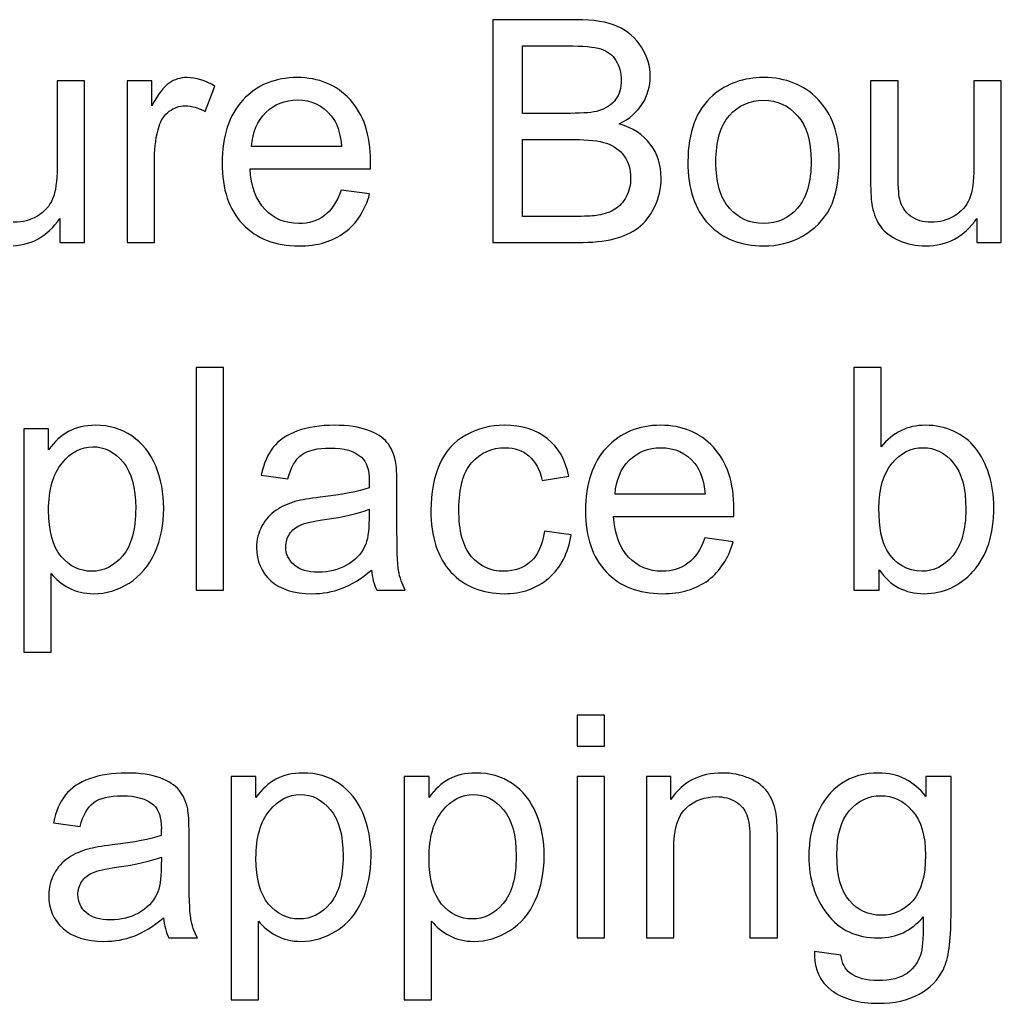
# Model space of a CAD drawing. Header units: centimetres. Extents: x 16 to 194, y -201 to 17.
# Drawn here: x 68.58 to 76.59, y -116.58 to -108.55 of the extents above; entities that cross this region are included whole.
import ezdxf

# ---------------------------------------------------------------- set-up
doc = ezdxf.new("R2010")
doc.units = ezdxf.units.CM
doc.header["$MEASUREMENT"] = 0
doc.layers.add('Layer 1', color=7, linetype='Continuous')

msp = doc.modelspace()

# ---------------------------------------------------------------- linework, layer by layer
at = {"layer": 'Layer 1', "color": 250}
for points, knots in [([(72.43898, -110.37327), (72.43898, -110.37327), (72.43898, -108.55463), (72.43898, -108.55463), (72.43898, -108.55463), (73.12139, -108.55463), (73.12139, -108.55463), (73.26025, -108.55463), (73.37158, -108.57283), (73.45583, -108.60966), (73.53965, -108.64649), (73.60526, -108.70322), (73.65268, -108.77984), (73.70051, -108.85604), (73.72422, -108.93605), (73.72422, -109.01987), (73.72422, -109.09734), (73.70305, -109.17058), (73.66114, -109.23916), (73.61923, -109.30774), (73.55573, -109.3632), (73.47064, -109.40553), (73.58071, -109.4377), (73.66538, -109.49274), (73.72422, -109.57063), (73.78349, -109.6481), (73.81312, -109.73996), (73.81312, -109.8458), (73.81312, -109.93131), (73.79492, -110.01047), (73.75893, -110.08371), (73.72295, -110.15695), (73.6785, -110.21325), (73.62558, -110.25304), (73.57267, -110.29241), (73.5062, -110.32247), (73.42662, -110.34279), (73.34661, -110.36311), (73.24882, -110.37327), (73.13282, -110.37327), (73.13282, -110.37327), (72.43898, -110.37327), (72.43898, -110.37327)], [0, 0, 0, 0, 0.0714286, 0.0714286, 0.0714286, 0.1428571, 0.1428571, 0.1428571, 0.2142857, 0.2142857, 0.2142857, 0.2857143, 0.2857143, 0.2857143, 0.3571429, 0.3571429, 0.3571429, 0.4285714, 0.4285714, 0.4285714, 0.5, 0.5, 0.5, 0.5714286, 0.5714286, 0.5714286, 0.6428571, 0.6428571, 0.6428571, 0.7142857, 0.7142857, 0.7142857, 0.7857143, 0.7857143, 0.7857143, 0.8571429, 0.8571429, 0.8571429, 0.9285714, 0.9285714, 0.9285714, 1, 1, 1, 1]), ([(72.68028, -109.31917), (72.68028, -109.31917), (73.07356, -109.31917), (73.07356, -109.31917), (73.18024, -109.31917), (73.25686, -109.31197), (73.303, -109.298), (73.36439, -109.2798), (73.41053, -109.24932), (73.44143, -109.20699), (73.47234, -109.16465), (73.488, -109.11174), (73.488, -109.04781), (73.488, -108.98728), (73.47361, -108.93394), (73.4444, -108.88822), (73.41561, -108.84207), (73.37412, -108.81032), (73.32036, -108.79339), (73.2666, -108.77646), (73.17431, -108.76799), (73.04392, -108.76799), (73.04392, -108.76799), (72.68028, -108.76799), (72.68028, -108.76799), (72.68028, -108.76799), (72.68028, -109.31917), (72.68028, -109.31917)], [0, 0, 0, 0, 0.1111111, 0.1111111, 0.1111111, 0.2222222, 0.2222222, 0.2222222, 0.3333333, 0.3333333, 0.3333333, 0.4444444, 0.4444444, 0.4444444, 0.5555556, 0.5555556, 0.5555556, 0.6666667, 0.6666667, 0.6666667, 0.7777778, 0.7777778, 0.7777778, 0.8888889, 0.8888889, 0.8888889, 1, 1, 1, 1]), ([(68.90542, -110.37327), (68.90542, -110.37327), (68.90542, -110.17727), (68.90542, -110.17727), (68.80297, -110.3267), (68.66412, -110.40121), (68.48844, -110.40121), (68.41097, -110.40121), (68.33858, -110.38639), (68.27127, -110.35676), (68.20396, -110.3267), (68.154, -110.28945), (68.12141, -110.24458), (68.08881, -110.19928), (68.06595, -110.14425), (68.05283, -110.07905), (68.04394, -110.03503), (68.03928, -109.9656), (68.03928, -109.87077), (68.03928, -109.87077), (68.03928, -109.05501), (68.03928, -109.05501), (68.03928, -109.05501), (68.2628, -109.05501), (68.2628, -109.05501), (68.2628, -109.05501), (68.2628, -109.78441), (68.2628, -109.78441), (68.2628, -109.90083), (68.26746, -109.97957), (68.27635, -110.01979), (68.29032, -110.07863), (68.31995, -110.12435), (68.36567, -110.15779), (68.41097, -110.19124), (68.46685, -110.20817), (68.53373, -110.20817), (68.60062, -110.20817), (68.66327, -110.19124), (68.72169, -110.15695), (68.78011, -110.12266), (68.8216, -110.07567), (68.84615, -110.01682), (68.87028, -109.95798), (68.88256, -109.87204), (68.88256, -109.75986), (68.88256, -109.75986), (68.88256, -109.05501), (68.88256, -109.05501), (68.88256, -109.05501), (69.10608, -109.05501), (69.10608, -109.05501), (69.10608, -109.05501), (69.10608, -110.37327), (69.10608, -110.37327), (69.10608, -110.37327), (68.90542, -110.37327), (68.90542, -110.37327)], [0, 0, 0, 0, 0.0526316, 0.0526316, 0.0526316, 0.1052632, 0.1052632, 0.1052632, 0.1578947, 0.1578947, 0.1578947, 0.2105263, 0.2105263, 0.2105263, 0.2631579, 0.2631579, 0.2631579, 0.3157895, 0.3157895, 0.3157895, 0.3684211, 0.3684211, 0.3684211, 0.4210526, 0.4210526, 0.4210526, 0.4736842, 0.4736842, 0.4736842, 0.5263158, 0.5263158, 0.5263158, 0.5789474, 0.5789474, 0.5789474, 0.6315789, 0.6315789, 0.6315789, 0.6842105, 0.6842105, 0.6842105, 0.7368421, 0.7368421, 0.7368421, 0.7894737, 0.7894737, 0.7894737, 0.8421053, 0.8421053, 0.8421053, 0.8947368, 0.8947368, 0.8947368, 0.9473684, 0.9473684, 0.9473684, 1, 1, 1, 1]), ([(69.45448, -110.37327), (69.45448, -110.37327), (69.45448, -109.05501), (69.45448, -109.05501), (69.45448, -109.05501), (69.65514, -109.05501), (69.65514, -109.05501), (69.65514, -109.05501), (69.65514, -109.25694), (69.65514, -109.25694), (69.70636, -109.16338), (69.75378, -109.10158), (69.79738, -109.07194), (69.84098, -109.04189), (69.88882, -109.02707), (69.94089, -109.02707), (70.01624, -109.02707), (70.09287, -109.05078), (70.17076, -109.09777), (70.17076, -109.09777), (70.09117, -109.30393), (70.09117, -109.30393), (70.03699, -109.27345), (69.9828, -109.25821), (69.92861, -109.25821), (69.87993, -109.25821), (69.83633, -109.27303), (69.7978, -109.30224), (69.75928, -109.33145), (69.73176, -109.37209), (69.71525, -109.42416), (69.69028, -109.50332), (69.678, -109.5901), (69.678, -109.68451), (69.678, -109.68451), (69.678, -110.37327), (69.678, -110.37327), (69.678, -110.37327), (69.45448, -110.37327), (69.45448, -110.37327)], [0, 0, 0, 0, 0.0769231, 0.0769231, 0.0769231, 0.1538462, 0.1538462, 0.1538462, 0.2307692, 0.2307692, 0.2307692, 0.3076923, 0.3076923, 0.3076923, 0.3846154, 0.3846154, 0.3846154, 0.4615385, 0.4615385, 0.4615385, 0.5384615, 0.5384615, 0.5384615, 0.6153846, 0.6153846, 0.6153846, 0.6923077, 0.6923077, 0.6923077, 0.7692308, 0.7692308, 0.7692308, 0.8461538, 0.8461538, 0.8461538, 0.9230769, 0.9230769, 0.9230769, 1, 1, 1, 1]), ([(71.202, -109.94655), (71.202, -109.94655), (71.43314, -109.97703), (71.43314, -109.97703), (71.39716, -110.11123), (71.32985, -110.21579), (71.23163, -110.28987), (71.13342, -110.36396), (71.00811, -110.40121), (70.85529, -110.40121), (70.6631, -110.40121), (70.5107, -110.34194), (70.39809, -110.22341), (70.28548, -110.1053), (70.22918, -109.93893), (70.22918, -109.72515), (70.22918, -109.50417), (70.28591, -109.33229), (70.39978, -109.21037), (70.51366, -109.08803), (70.6614, -109.02707), (70.84301, -109.02707), (71.0187, -109.02707), (71.16221, -109.08676), (71.27354, -109.20656), (71.38488, -109.32637), (71.44076, -109.49485), (71.44076, -109.71202), (71.44076, -109.72515), (71.44034, -109.74504), (71.43949, -109.77129), (71.43949, -109.77129), (70.45778, -109.77129), (70.45778, -109.77129), (70.46625, -109.91565), (70.50689, -110.02656), (70.58055, -110.10318), (70.65378, -110.17981), (70.74565, -110.21833), (70.85529, -110.21833), (70.93699, -110.21833), (71.00684, -110.19674), (71.06442, -110.15356), (71.12241, -110.11038), (71.16813, -110.04138), (71.202, -109.94655)], [0, 0, 0, 0, 0.0666667, 0.0666667, 0.0666667, 0.1333333, 0.1333333, 0.1333333, 0.2, 0.2, 0.2, 0.2666667, 0.2666667, 0.2666667, 0.3333333, 0.3333333, 0.3333333, 0.4, 0.4, 0.4, 0.4666667, 0.4666667, 0.4666667, 0.5333333, 0.5333333, 0.5333333, 0.6, 0.6, 0.6, 0.6666667, 0.6666667, 0.6666667, 0.7333333, 0.7333333, 0.7333333, 0.8, 0.8, 0.8, 0.8666667, 0.8666667, 0.8666667, 0.9333333, 0.9333333, 0.9333333, 1, 1, 1, 1]), ([(74.03156, -109.71414), (74.03156, -109.47072), (74.09929, -109.29038), (74.23518, -109.17312), (74.34821, -109.07575), (74.48664, -109.02707), (74.64963, -109.02707), (74.83039, -109.02707), (74.97856, -109.08634), (75.0937, -109.20487), (75.20843, -109.32298), (75.266, -109.48681), (75.266, -109.69551), (75.266, -109.86485), (75.2406, -109.99777), (75.1898, -110.09472), (75.139, -110.19166), (75.06492, -110.26701), (74.96755, -110.32078), (74.87061, -110.37454), (74.76435, -110.40121), (74.64963, -110.40121), (74.46505, -110.40121), (74.31604, -110.34237), (74.20216, -110.22426), (74.08829, -110.10615), (74.03156, -109.93597), (74.03156, -109.71414)], [0, 0, 0, 0, 0.1111111, 0.1111111, 0.1111111, 0.2222222, 0.2222222, 0.2222222, 0.3333333, 0.3333333, 0.3333333, 0.4444444, 0.4444444, 0.4444444, 0.5555556, 0.5555556, 0.5555556, 0.6666667, 0.6666667, 0.6666667, 0.7777778, 0.7777778, 0.7777778, 0.8888889, 0.8888889, 0.8888889, 1, 1, 1, 1]), ([(76.3891, -110.37327), (76.3891, -110.37327), (76.3891, -110.17727), (76.3891, -110.17727), (76.28665, -110.3267), (76.1478, -110.40121), (75.97212, -110.40121), (75.89465, -110.40121), (75.82226, -110.38639), (75.75495, -110.35676), (75.68764, -110.3267), (75.63768, -110.28945), (75.60509, -110.24458), (75.57249, -110.19928), (75.54963, -110.14425), (75.53651, -110.07905), (75.52762, -110.03503), (75.52296, -109.9656), (75.52296, -109.87077), (75.52296, -109.87077), (75.52296, -109.05501), (75.52296, -109.05501), (75.52296, -109.05501), (75.74648, -109.05501), (75.74648, -109.05501), (75.74648, -109.05501), (75.74648, -109.78441), (75.74648, -109.78441), (75.74648, -109.90083), (75.75114, -109.97957), (75.76003, -110.01979), (75.774, -110.07863), (75.80363, -110.12435), (75.84935, -110.15779), (75.89465, -110.19124), (75.95053, -110.20817), (76.01741, -110.20817), (76.0843, -110.20817), (76.14695, -110.19124), (76.20537, -110.15695), (76.26379, -110.12266), (76.30528, -110.07567), (76.32983, -110.01682), (76.35396, -109.95798), (76.36624, -109.87204), (76.36624, -109.75986), (76.36624, -109.75986), (76.36624, -109.05501), (76.36624, -109.05501), (76.36624, -109.05501), (76.58976, -109.05501), (76.58976, -109.05501), (76.58976, -109.05501), (76.58976, -110.37327), (76.58976, -110.37327), (76.58976, -110.37327), (76.3891, -110.37327), (76.3891, -110.37327)], [0, 0, 0, 0, 0.0526316, 0.0526316, 0.0526316, 0.1052632, 0.1052632, 0.1052632, 0.1578947, 0.1578947, 0.1578947, 0.2105263, 0.2105263, 0.2105263, 0.2631579, 0.2631579, 0.2631579, 0.3157895, 0.3157895, 0.3157895, 0.3684211, 0.3684211, 0.3684211, 0.4210526, 0.4210526, 0.4210526, 0.4736842, 0.4736842, 0.4736842, 0.5263158, 0.5263158, 0.5263158, 0.5789474, 0.5789474, 0.5789474, 0.6315789, 0.6315789, 0.6315789, 0.6842105, 0.6842105, 0.6842105, 0.7368421, 0.7368421, 0.7368421, 0.7894737, 0.7894737, 0.7894737, 0.8421053, 0.8421053, 0.8421053, 0.8947368, 0.8947368, 0.8947368, 0.9473684, 0.9473684, 0.9473684, 1, 1, 1, 1]), ([(70.47048, -109.58841), (70.47048, -109.58841), (71.20454, -109.58841), (71.20454, -109.58841), (71.1948, -109.4775), (71.16644, -109.39452), (71.1203, -109.33907), (71.0496, -109.25313), (70.95731, -109.20995), (70.84428, -109.20995), (70.74184, -109.20995), (70.6559, -109.24424), (70.58605, -109.31282), (70.51662, -109.3814), (70.4781, -109.47326), (70.47048, -109.58841)], [0, 0, 0, 0, 0.2, 0.2, 0.2, 0.4, 0.4, 0.4, 0.6, 0.6, 0.6, 0.8, 0.8, 0.8, 1, 1, 1, 1]), ([(74.26016, -109.71456), (74.26016, -109.88305), (74.29699, -110.0092), (74.37065, -110.0926), (74.44473, -110.17642), (74.53744, -110.21833), (74.64963, -110.21833), (74.76054, -110.21833), (74.85283, -110.17642), (74.92691, -110.09218), (75.00057, -110.00793), (75.0374, -109.87966), (75.0374, -109.70737), (75.0374, -109.54481), (75.00015, -109.42162), (74.92606, -109.33822), (74.85198, -109.2544), (74.75969, -109.21249), (74.64963, -109.21249), (74.53744, -109.21249), (74.44473, -109.25398), (74.37065, -109.33737), (74.29699, -109.42077), (74.26016, -109.5465), (74.26016, -109.71456)], [0, 0, 0, 0, 0.125, 0.125, 0.125, 0.25, 0.25, 0.25, 0.375, 0.375, 0.375, 0.5, 0.5, 0.5, 0.625, 0.625, 0.625, 0.75, 0.75, 0.75, 0.875, 0.875, 0.875, 1, 1, 1, 1]), ([(72.68028, -110.15991), (72.68028, -110.15991), (73.13325, -110.15991), (73.13325, -110.15991), (73.21114, -110.15991), (73.26575, -110.15695), (73.2975, -110.15102), (73.35253, -110.14128), (73.3991, -110.12477), (73.43635, -110.10149), (73.47361, -110.07821), (73.50409, -110.04434), (73.52822, -109.99989), (73.55235, -109.95544), (73.5642, -109.90422), (73.5642, -109.84622), (73.5642, -109.77806), (73.54684, -109.71922), (73.51171, -109.66884), (73.47699, -109.61847), (73.42873, -109.58333), (73.36693, -109.56301), (73.30554, -109.54269), (73.21664, -109.53253), (73.10107, -109.53253), (73.10107, -109.53253), (72.68028, -109.53253), (72.68028, -109.53253), (72.68028, -109.53253), (72.68028, -110.15991), (72.68028, -110.15991)], [0, 0, 0, 0, 0.1, 0.1, 0.1, 0.2, 0.2, 0.2, 0.3, 0.3, 0.3, 0.4, 0.4, 0.4, 0.5, 0.5, 0.5, 0.6, 0.6, 0.6, 0.7, 0.7, 0.7, 0.8, 0.8, 0.8, 0.9, 0.9, 0.9, 1, 1, 1, 1]), ([(70.01752, -113.21088), (70.01752, -113.21088), (70.01752, -111.39224), (70.01752, -111.39224), (70.01752, -111.39224), (70.24104, -111.39224), (70.24104, -111.39224), (70.24104, -111.39224), (70.24104, -113.21088), (70.24104, -113.21088), (70.24104, -113.21088), (70.01752, -113.21088), (70.01752, -113.21088)], [0, 0, 0, 0, 0.25, 0.25, 0.25, 0.5, 0.5, 0.5, 0.75, 0.75, 0.75, 1, 1, 1, 1]), ([(75.59366, -113.21088), (75.59366, -113.21088), (75.38538, -113.21088), (75.38538, -113.21088), (75.38538, -113.21088), (75.38538, -111.39224), (75.38538, -111.39224), (75.38538, -111.39224), (75.6089, -111.39224), (75.6089, -111.39224), (75.6089, -111.39224), (75.6089, -112.04121), (75.6089, -112.04121), (75.7033, -111.92352), (75.82353, -111.86468), (75.97, -111.86468), (76.05086, -111.86468), (76.12791, -111.88077), (76.2003, -111.91336), (76.27269, -111.94596), (76.33195, -111.9921), (76.37894, -112.05095), (76.42551, -112.11021), (76.46234, -112.18133), (76.48859, -112.26473), (76.51526, -112.3477), (76.52838, -112.43703), (76.52838, -112.53185), (76.52838, -112.75707), (76.4725, -112.93148), (76.36116, -113.05425), (76.2494, -113.17744), (76.11563, -113.23882), (75.95942, -113.23882), (75.80406, -113.23882), (75.68214, -113.17405), (75.59366, -113.04493), (75.59366, -113.04493), (75.59366, -113.21088), (75.59366, -113.21088)], [0, 0, 0, 0, 0.0769231, 0.0769231, 0.0769231, 0.1538462, 0.1538462, 0.1538462, 0.2307692, 0.2307692, 0.2307692, 0.3076923, 0.3076923, 0.3076923, 0.3846154, 0.3846154, 0.3846154, 0.4615385, 0.4615385, 0.4615385, 0.5384615, 0.5384615, 0.5384615, 0.6153846, 0.6153846, 0.6153846, 0.6923077, 0.6923077, 0.6923077, 0.7692308, 0.7692308, 0.7692308, 0.8461538, 0.8461538, 0.8461538, 0.9230769, 0.9230769, 0.9230769, 1, 1, 1, 1]), ([(68.60994, -113.71634), (68.60994, -113.71634), (68.60994, -111.89262), (68.60994, -111.89262), (68.60994, -111.89262), (68.81314, -111.89262), (68.81314, -111.89262), (68.81314, -111.89262), (68.81314, -112.06576), (68.81314, -112.06576), (68.86098, -111.99888), (68.91516, -111.9485), (68.9757, -111.91506), (69.03581, -111.88161), (69.10905, -111.86468), (69.19499, -111.86468), (69.30759, -111.86468), (69.40665, -111.89347), (69.49259, -111.95146), (69.57853, -112.00904), (69.6433, -112.09074), (69.68732, -112.19573), (69.73093, -112.30114), (69.75294, -112.41628), (69.75294, -112.54201), (69.75294, -112.67621), (69.72881, -112.79728), (69.68055, -112.90523), (69.63229, -113.01276), (69.56202, -113.09531), (69.46973, -113.15288), (69.37787, -113.21003), (69.28092, -113.23882), (69.17932, -113.23882), (69.10482, -113.23882), (69.03793, -113.22316), (68.97909, -113.19183), (68.91982, -113.1605), (68.87156, -113.12113), (68.83346, -113.0733), (68.83346, -113.0733), (68.83346, -113.71634), (68.83346, -113.71634), (68.83346, -113.71634), (68.60994, -113.71634), (68.60994, -113.71634)], [0, 0, 0, 0, 0.0666667, 0.0666667, 0.0666667, 0.1333333, 0.1333333, 0.1333333, 0.2, 0.2, 0.2, 0.2666667, 0.2666667, 0.2666667, 0.3333333, 0.3333333, 0.3333333, 0.4, 0.4, 0.4, 0.4666667, 0.4666667, 0.4666667, 0.5333333, 0.5333333, 0.5333333, 0.6, 0.6, 0.6, 0.6666667, 0.6666667, 0.6666667, 0.7333333, 0.7333333, 0.7333333, 0.8, 0.8, 0.8, 0.8666667, 0.8666667, 0.8666667, 0.9333333, 0.9333333, 0.9333333, 1, 1, 1, 1]), ([(71.44796, -113.04578), (71.36499, -113.11648), (71.28498, -113.16601), (71.20835, -113.19522), (71.13173, -113.22443), (71.0496, -113.23882), (70.96155, -113.23882), (70.81677, -113.23882), (70.70543, -113.20368), (70.62754, -113.13299), (70.54965, -113.06271), (70.5107, -112.97254), (70.5107, -112.8629), (70.5107, -112.79855), (70.52552, -112.73971), (70.55473, -112.68637), (70.58436, -112.63303), (70.62288, -112.5907), (70.6703, -112.55852), (70.71813, -112.52635), (70.77147, -112.5018), (70.83116, -112.48529), (70.87519, -112.47386), (70.94165, -112.46285), (71.03013, -112.45184), (71.21047, -112.43068), (71.34382, -112.40485), (71.42891, -112.37522), (71.42976, -112.34474), (71.43018, -112.32527), (71.43018, -112.31722), (71.43018, -112.22663), (71.40901, -112.16271), (71.36668, -112.12545), (71.30953, -112.07508), (71.22444, -112.0501), (71.11183, -112.0501), (71.00642, -112.0501), (70.92853, -112.06873), (70.87858, -112.10556), (70.8282, -112.14239), (70.79137, -112.20758), (70.76724, -112.30156), (70.76724, -112.30156), (70.5488, -112.27108), (70.5488, -112.27108), (70.5687, -112.17752), (70.60129, -112.10175), (70.64701, -112.04417), (70.69273, -111.9866), (70.75877, -111.94257), (70.84513, -111.91125), (70.93107, -111.88034), (71.0314, -111.86468), (71.14485, -111.86468), (71.25746, -111.86468), (71.34932, -111.8778), (71.42002, -111.90447), (71.49029, -111.93114), (71.54236, -111.96416), (71.57538, -112.00438), (71.6084, -112.0446), (71.63169, -112.0954), (71.64523, -112.15678), (71.65243, -112.19488), (71.65624, -112.26346), (71.65624, -112.3621), (71.65624, -112.3621), (71.65624, -112.65843), (71.65624, -112.65843), (71.65624, -112.86544), (71.6609, -112.99625), (71.67021, -113.05171), (71.6791, -113.10716), (71.69773, -113.16008), (71.72482, -113.21088), (71.72482, -113.21088), (71.49114, -113.21088), (71.49114, -113.21088), (71.4687, -113.16389), (71.45431, -113.10886), (71.44796, -113.04578)], [0, 0, 0, 0, 0.037037, 0.037037, 0.037037, 0.0740741, 0.0740741, 0.0740741, 0.1111111, 0.1111111, 0.1111111, 0.1481481, 0.1481481, 0.1481481, 0.1851852, 0.1851852, 0.1851852, 0.2222222, 0.2222222, 0.2222222, 0.2592593, 0.2592593, 0.2592593, 0.2962963, 0.2962963, 0.2962963, 0.3333333, 0.3333333, 0.3333333, 0.3703704, 0.3703704, 0.3703704, 0.4074074, 0.4074074, 0.4074074, 0.4444444, 0.4444444, 0.4444444, 0.4814815, 0.4814815, 0.4814815, 0.5185185, 0.5185185, 0.5185185, 0.5555556, 0.5555556, 0.5555556, 0.5925926, 0.5925926, 0.5925926, 0.6296296, 0.6296296, 0.6296296, 0.6666667, 0.6666667, 0.6666667, 0.7037037, 0.7037037, 0.7037037, 0.7407407, 0.7407407, 0.7407407, 0.7777778, 0.7777778, 0.7777778, 0.8148148, 0.8148148, 0.8148148, 0.8518519, 0.8518519, 0.8518519, 0.8888889, 0.8888889, 0.8888889, 0.9259259, 0.9259259, 0.9259259, 0.962963, 0.962963, 0.962963, 1, 1, 1, 1]), ([(72.86062, -112.72828), (72.86062, -112.72828), (73.07906, -112.75876), (73.07906, -112.75876), (73.05493, -112.90904), (72.99397, -113.02631), (72.89533, -113.1114), (72.7967, -113.19649), (72.6752, -113.23882), (72.53169, -113.23882), (72.35177, -113.23882), (72.20699, -113.17998), (72.09777, -113.06229), (71.98813, -112.9446), (71.93352, -112.77612), (71.93352, -112.55683), (71.93352, -112.41459), (71.95723, -112.29055), (72.00422, -112.18387), (72.05121, -112.07762), (72.12275, -111.99761), (72.21927, -111.94469), (72.31537, -111.89135), (72.41993, -111.86468), (72.53338, -111.86468), (72.67605, -111.86468), (72.79331, -111.90066), (72.8839, -111.97305), (72.97492, -112.04544), (73.03334, -112.14831), (73.05874, -112.28124), (73.05874, -112.28124), (72.84284, -112.31426), (72.84284, -112.31426), (72.8221, -112.22578), (72.78569, -112.15932), (72.73277, -112.11445), (72.68028, -112.07), (72.61678, -112.04756), (72.54227, -112.04756), (72.42967, -112.04756), (72.33823, -112.08778), (72.26753, -112.16821), (72.19726, -112.24907), (72.16212, -112.37607), (72.16212, -112.55048), (72.16212, -112.72743), (72.19599, -112.8557), (72.26372, -112.93571), (72.33188, -113.01572), (72.42035, -113.05594), (72.52915, -113.05594), (72.6172, -113.05594), (72.69044, -113.02927), (72.74886, -112.97551), (72.8077, -112.92217), (72.84496, -112.83962), (72.86062, -112.72828)], [0, 0, 0, 0, 0.0526316, 0.0526316, 0.0526316, 0.1052632, 0.1052632, 0.1052632, 0.1578947, 0.1578947, 0.1578947, 0.2105263, 0.2105263, 0.2105263, 0.2631579, 0.2631579, 0.2631579, 0.3157895, 0.3157895, 0.3157895, 0.3684211, 0.3684211, 0.3684211, 0.4210526, 0.4210526, 0.4210526, 0.4736842, 0.4736842, 0.4736842, 0.5263158, 0.5263158, 0.5263158, 0.5789474, 0.5789474, 0.5789474, 0.6315789, 0.6315789, 0.6315789, 0.6842105, 0.6842105, 0.6842105, 0.7368421, 0.7368421, 0.7368421, 0.7894737, 0.7894737, 0.7894737, 0.8421053, 0.8421053, 0.8421053, 0.8947368, 0.8947368, 0.8947368, 0.9473684, 0.9473684, 0.9473684, 1, 1, 1, 1]), ([(74.16872, -112.78416), (74.16872, -112.78416), (74.39986, -112.81464), (74.39986, -112.81464), (74.36388, -112.94884), (74.29657, -113.0534), (74.19835, -113.12748), (74.10014, -113.20157), (73.97483, -113.23882), (73.82201, -113.23882), (73.62982, -113.23882), (73.47742, -113.17955), (73.36481, -113.06102), (73.2522, -112.94291), (73.1959, -112.77654), (73.1959, -112.56276), (73.1959, -112.34178), (73.25263, -112.1699), (73.3665, -112.04798), (73.48038, -111.92564), (73.62812, -111.86468), (73.80973, -111.86468), (73.98542, -111.86468), (74.12893, -111.92437), (74.24026, -112.04417), (74.3516, -112.16398), (74.40748, -112.33246), (74.40748, -112.54963), (74.40748, -112.56276), (74.40706, -112.58265), (74.40621, -112.6089), (74.40621, -112.6089), (73.4245, -112.6089), (73.4245, -112.6089), (73.43297, -112.75326), (73.47361, -112.86417), (73.54727, -112.94079), (73.6205, -113.01742), (73.71237, -113.05594), (73.82201, -113.05594), (73.90371, -113.05594), (73.97356, -113.03435), (74.03114, -112.99117), (74.08913, -112.94799), (74.13485, -112.87899), (74.16872, -112.78416)], [0, 0, 0, 0, 0.0666667, 0.0666667, 0.0666667, 0.1333333, 0.1333333, 0.1333333, 0.2, 0.2, 0.2, 0.2666667, 0.2666667, 0.2666667, 0.3333333, 0.3333333, 0.3333333, 0.4, 0.4, 0.4, 0.4666667, 0.4666667, 0.4666667, 0.5333333, 0.5333333, 0.5333333, 0.6, 0.6, 0.6, 0.6666667, 0.6666667, 0.6666667, 0.7333333, 0.7333333, 0.7333333, 0.8, 0.8, 0.8, 0.8666667, 0.8666667, 0.8666667, 0.9333333, 0.9333333, 0.9333333, 1, 1, 1, 1]), ([(68.81314, -112.55979), (68.81314, -112.7287), (68.84743, -112.85359), (68.91559, -112.93444), (68.98417, -113.0153), (69.06714, -113.05594), (69.16451, -113.05594), (69.26357, -113.05594), (69.34823, -113.01403), (69.41851, -112.93021), (69.4892, -112.84639), (69.52434, -112.71685), (69.52434, -112.54117), (69.52434, -112.37353), (69.49005, -112.24822), (69.42105, -112.16482), (69.35204, -112.08143), (69.26992, -112.03994), (69.17424, -112.03994), (69.07942, -112.03994), (68.9956, -112.08439), (68.92278, -112.17287), (68.84955, -112.26177), (68.81314, -112.39046), (68.81314, -112.55979)], [0, 0, 0, 0, 0.125, 0.125, 0.125, 0.25, 0.25, 0.25, 0.375, 0.375, 0.375, 0.5, 0.5, 0.5, 0.625, 0.625, 0.625, 0.75, 0.75, 0.75, 0.875, 0.875, 0.875, 1, 1, 1, 1]), ([(73.4372, -112.42602), (73.4372, -112.42602), (74.17126, -112.42602), (74.17126, -112.42602), (74.16152, -112.31511), (74.13316, -112.23213), (74.08702, -112.17668), (74.01632, -112.09074), (73.92403, -112.04756), (73.811, -112.04756), (73.70856, -112.04756), (73.62262, -112.08185), (73.55277, -112.15043), (73.48334, -112.21901), (73.44482, -112.31087), (73.4372, -112.42602)], [0, 0, 0, 0, 0.2, 0.2, 0.2, 0.4, 0.4, 0.4, 0.6, 0.6, 0.6, 0.8, 0.8, 0.8, 1, 1, 1, 1]), ([(75.59112, -112.54201), (75.59112, -112.69949), (75.61271, -112.81337), (75.65547, -112.88364), (75.72574, -112.99837), (75.82057, -113.05594), (75.94037, -113.05594), (76.03816, -113.05594), (76.1224, -113.01361), (76.1931, -112.92894), (76.26422, -112.84427), (76.29978, -112.71812), (76.29978, -112.55048), (76.29978, -112.37861), (76.26591, -112.25203), (76.19776, -112.17033), (76.1296, -112.08862), (76.04705, -112.04756), (75.95053, -112.04756), (75.85274, -112.04756), (75.7685, -112.08989), (75.6978, -112.17456), (75.62668, -112.25923), (75.59112, -112.38157), (75.59112, -112.54201)], [0, 0, 0, 0, 0.125, 0.125, 0.125, 0.25, 0.25, 0.25, 0.375, 0.375, 0.375, 0.5, 0.5, 0.5, 0.625, 0.625, 0.625, 0.75, 0.75, 0.75, 0.875, 0.875, 0.875, 1, 1, 1, 1]), ([(71.43018, -112.55048), (71.3489, -112.5835), (71.22698, -112.61144), (71.06442, -112.6343), (70.97213, -112.64742), (70.90694, -112.66224), (70.86884, -112.67875), (70.83074, -112.69526), (70.80153, -112.71939), (70.78079, -112.75072), (70.76004, -112.78247), (70.74946, -112.8176), (70.74946, -112.85655), (70.74946, -112.91539), (70.7719, -112.96492), (70.81719, -113.00429), (70.86249, -113.04366), (70.92853, -113.06356), (71.01531, -113.06356), (71.10125, -113.06356), (71.17787, -113.04493), (71.24518, -113.00726), (71.31207, -112.97), (71.3616, -112.91878), (71.39293, -112.85401), (71.41706, -112.80363), (71.42891, -112.72955), (71.42891, -112.63176), (71.42891, -112.63176), (71.43018, -112.55048), (71.43018, -112.55048)], [0, 0, 0, 0, 0.1, 0.1, 0.1, 0.2, 0.2, 0.2, 0.3, 0.3, 0.3, 0.4, 0.4, 0.4, 0.5, 0.5, 0.5, 0.6, 0.6, 0.6, 0.7, 0.7, 0.7, 0.8, 0.8, 0.8, 0.9, 0.9, 0.9, 1, 1, 1, 1]), ([(73.12816, -114.48385), (73.12816, -114.48385), (73.12816, -114.22985), (73.12816, -114.22985), (73.12816, -114.22985), (73.35168, -114.22985), (73.35168, -114.22985), (73.35168, -114.22985), (73.35168, -114.48385), (73.35168, -114.48385), (73.35168, -114.48385), (73.12816, -114.48385), (73.12816, -114.48385)], [0, 0, 0, 0, 0.25, 0.25, 0.25, 0.5, 0.5, 0.5, 0.75, 0.75, 0.75, 1, 1, 1, 1]), ([(69.75124, -115.88339), (69.66827, -115.95409), (69.58826, -116.00362), (69.51163, -116.03283), (69.43501, -116.06204), (69.35288, -116.07643), (69.26483, -116.07643), (69.12005, -116.07643), (69.00871, -116.04129), (68.93082, -115.9706), (68.85293, -115.90032), (68.81398, -115.81015), (68.81398, -115.70051), (68.81398, -115.63616), (68.8288, -115.57732), (68.85801, -115.52398), (68.88764, -115.47064), (68.92616, -115.42831), (68.97358, -115.39613), (69.02141, -115.36396), (69.07475, -115.33941), (69.13444, -115.3229), (69.17847, -115.31147), (69.24493, -115.30046), (69.33341, -115.28945), (69.51375, -115.26829), (69.6471, -115.24246), (69.73219, -115.21283), (69.73304, -115.18235), (69.73346, -115.16288), (69.73346, -115.15483), (69.73346, -115.06424), (69.71229, -115.00032), (69.66996, -114.96306), (69.61281, -114.91269), (69.52772, -114.88771), (69.41511, -114.88771), (69.3097, -114.88771), (69.23181, -114.90634), (69.18186, -114.94317), (69.13148, -114.98), (69.09465, -115.04519), (69.07052, -115.13917), (69.07052, -115.13917), (68.85208, -115.10869), (68.85208, -115.10869), (68.87198, -115.01513), (68.90457, -114.93936), (68.95029, -114.88178), (68.99601, -114.82421), (69.06205, -114.78018), (69.14841, -114.74886), (69.23435, -114.71795), (69.33468, -114.70229), (69.44813, -114.70229), (69.56074, -114.70229), (69.6526, -114.71541), (69.7233, -114.74208), (69.79357, -114.76875), (69.84564, -114.80177), (69.87866, -114.84199), (69.91168, -114.88221), (69.93497, -114.93301), (69.94851, -114.99439), (69.95571, -115.03249), (69.95952, -115.10107), (69.95952, -115.19971), (69.95952, -115.19971), (69.95952, -115.49604), (69.95952, -115.49604), (69.95952, -115.70305), (69.96418, -115.83386), (69.97349, -115.88932), (69.98238, -115.94477), (70.00101, -115.99769), (70.0281, -116.04849), (70.0281, -116.04849), (69.79442, -116.04849), (69.79442, -116.04849), (69.77198, -116.0015), (69.75759, -115.94647), (69.75124, -115.88339)], [0, 0, 0, 0, 0.037037, 0.037037, 0.037037, 0.0740741, 0.0740741, 0.0740741, 0.1111111, 0.1111111, 0.1111111, 0.1481481, 0.1481481, 0.1481481, 0.1851852, 0.1851852, 0.1851852, 0.2222222, 0.2222222, 0.2222222, 0.2592593, 0.2592593, 0.2592593, 0.2962963, 0.2962963, 0.2962963, 0.3333333, 0.3333333, 0.3333333, 0.3703704, 0.3703704, 0.3703704, 0.4074074, 0.4074074, 0.4074074, 0.4444444, 0.4444444, 0.4444444, 0.4814815, 0.4814815, 0.4814815, 0.5185185, 0.5185185, 0.5185185, 0.5555556, 0.5555556, 0.5555556, 0.5925926, 0.5925926, 0.5925926, 0.6296296, 0.6296296, 0.6296296, 0.6666667, 0.6666667, 0.6666667, 0.7037037, 0.7037037, 0.7037037, 0.7407407, 0.7407407, 0.7407407, 0.7777778, 0.7777778, 0.7777778, 0.8148148, 0.8148148, 0.8148148, 0.8518519, 0.8518519, 0.8518519, 0.8888889, 0.8888889, 0.8888889, 0.9259259, 0.9259259, 0.9259259, 0.962963, 0.962963, 0.962963, 1, 1, 1, 1]), ([(70.30284, -116.55395), (70.30284, -116.55395), (70.30284, -114.73023), (70.30284, -114.73023), (70.30284, -114.73023), (70.50604, -114.73023), (70.50604, -114.73023), (70.50604, -114.73023), (70.50604, -114.90337), (70.50604, -114.90337), (70.55388, -114.83649), (70.60806, -114.78611), (70.6686, -114.75267), (70.72871, -114.71922), (70.80195, -114.70229), (70.88789, -114.70229), (71.00049, -114.70229), (71.09955, -114.73108), (71.18549, -114.78907), (71.27143, -114.84665), (71.3362, -114.92835), (71.38022, -115.03334), (71.42383, -115.13875), (71.44584, -115.25389), (71.44584, -115.37962), (71.44584, -115.51382), (71.42171, -115.63489), (71.37345, -115.74284), (71.32519, -115.85037), (71.25492, -115.93292), (71.16263, -115.99049), (71.07077, -116.04764), (70.97382, -116.07643), (70.87222, -116.07643), (70.79772, -116.07643), (70.73083, -116.06077), (70.67199, -116.02944), (70.61272, -115.99811), (70.56446, -115.95874), (70.52636, -115.91091), (70.52636, -115.91091), (70.52636, -116.55395), (70.52636, -116.55395), (70.52636, -116.55395), (70.30284, -116.55395), (70.30284, -116.55395)], [0, 0, 0, 0, 0.0666667, 0.0666667, 0.0666667, 0.1333333, 0.1333333, 0.1333333, 0.2, 0.2, 0.2, 0.2666667, 0.2666667, 0.2666667, 0.3333333, 0.3333333, 0.3333333, 0.4, 0.4, 0.4, 0.4666667, 0.4666667, 0.4666667, 0.5333333, 0.5333333, 0.5333333, 0.6, 0.6, 0.6, 0.6666667, 0.6666667, 0.6666667, 0.7333333, 0.7333333, 0.7333333, 0.8, 0.8, 0.8, 0.8666667, 0.8666667, 0.8666667, 0.9333333, 0.9333333, 0.9333333, 1, 1, 1, 1]), ([(71.7155, -116.55395), (71.7155, -116.55395), (71.7155, -114.73023), (71.7155, -114.73023), (71.7155, -114.73023), (71.9187, -114.73023), (71.9187, -114.73023), (71.9187, -114.73023), (71.9187, -114.90337), (71.9187, -114.90337), (71.96654, -114.83649), (72.02072, -114.78611), (72.08126, -114.75267), (72.14137, -114.71922), (72.21461, -114.70229), (72.30055, -114.70229), (72.41315, -114.70229), (72.51221, -114.73108), (72.59815, -114.78907), (72.68409, -114.84665), (72.74886, -114.92835), (72.79288, -115.03334), (72.83649, -115.13875), (72.8585, -115.25389), (72.8585, -115.37962), (72.8585, -115.51382), (72.83437, -115.63489), (72.78611, -115.74284), (72.73785, -115.85037), (72.66758, -115.93292), (72.57529, -115.99049), (72.48343, -116.04764), (72.38648, -116.07643), (72.28488, -116.07643), (72.21038, -116.07643), (72.14349, -116.06077), (72.08465, -116.02944), (72.02538, -115.99811), (71.97712, -115.95874), (71.93902, -115.91091), (71.93902, -115.91091), (71.93902, -116.55395), (71.93902, -116.55395), (71.93902, -116.55395), (71.7155, -116.55395), (71.7155, -116.55395)], [0, 0, 0, 0, 0.0666667, 0.0666667, 0.0666667, 0.1333333, 0.1333333, 0.1333333, 0.2, 0.2, 0.2, 0.2666667, 0.2666667, 0.2666667, 0.3333333, 0.3333333, 0.3333333, 0.4, 0.4, 0.4, 0.4666667, 0.4666667, 0.4666667, 0.5333333, 0.5333333, 0.5333333, 0.6, 0.6, 0.6, 0.6666667, 0.6666667, 0.6666667, 0.7333333, 0.7333333, 0.7333333, 0.8, 0.8, 0.8, 0.8666667, 0.8666667, 0.8666667, 0.9333333, 0.9333333, 0.9333333, 1, 1, 1, 1]), ([(73.69246, -116.04849), (73.69246, -116.04849), (73.69246, -114.73023), (73.69246, -114.73023), (73.69246, -114.73023), (73.89312, -114.73023), (73.89312, -114.73023), (73.89312, -114.73023), (73.89312, -114.91734), (73.89312, -114.91734), (73.98964, -114.77383), (74.12934, -114.70229), (74.3118, -114.70229), (74.39138, -114.70229), (74.4642, -114.71668), (74.53066, -114.74505), (74.59712, -114.77341), (74.64708, -114.81109), (74.6801, -114.85723), (74.71312, -114.90337), (74.7364, -114.95841), (74.74952, -115.02191), (74.75757, -115.06339), (74.7618, -115.13578), (74.7618, -115.23908), (74.7618, -115.23908), (74.7618, -116.04849), (74.7618, -116.04849), (74.7618, -116.04849), (74.53828, -116.04849), (74.53828, -116.04849), (74.53828, -116.04849), (74.53828, -115.24754), (74.53828, -115.24754), (74.53828, -115.15653), (74.52981, -115.08837), (74.51246, -115.0435), (74.4951, -114.99862), (74.4642, -114.96264), (74.42017, -114.93555), (74.37614, -114.90888), (74.32407, -114.89533), (74.26481, -114.89533), (74.16998, -114.89533), (74.08828, -114.92539), (74.01927, -114.98592), (73.95027, -115.04604), (73.91598, -115.16076), (73.91598, -115.32925), (73.91598, -115.32925), (73.91598, -116.04849), (73.91598, -116.04849), (73.91598, -116.04849), (73.69246, -116.04849), (73.69246, -116.04849)], [0, 0, 0, 0, 0.0555556, 0.0555556, 0.0555556, 0.1111111, 0.1111111, 0.1111111, 0.1666667, 0.1666667, 0.1666667, 0.2222222, 0.2222222, 0.2222222, 0.2777778, 0.2777778, 0.2777778, 0.3333333, 0.3333333, 0.3333333, 0.3888889, 0.3888889, 0.3888889, 0.4444444, 0.4444444, 0.4444444, 0.5, 0.5, 0.5, 0.5555556, 0.5555556, 0.5555556, 0.6111111, 0.6111111, 0.6111111, 0.6666667, 0.6666667, 0.6666667, 0.7222222, 0.7222222, 0.7222222, 0.7777778, 0.7777778, 0.7777778, 0.8333333, 0.8333333, 0.8333333, 0.8888889, 0.8888889, 0.8888889, 0.9444444, 0.9444444, 0.9444444, 1, 1, 1, 1]), ([(75.06406, -116.15771), (75.06406, -116.15771), (75.27996, -116.18819), (75.27996, -116.18819), (75.28885, -116.25508), (75.31425, -116.30376), (75.35573, -116.33466), (75.41119, -116.37573), (75.48697, -116.39647), (75.58306, -116.39647), (75.68636, -116.39647), (75.76637, -116.37573), (75.82267, -116.33466), (75.87897, -116.2936), (75.91707, -116.2356), (75.93697, -116.16152), (75.9484, -116.11622), (75.9539, -116.02097), (75.95306, -115.87577), (75.85527, -115.99092), (75.73377, -116.04849), (75.58814, -116.04849), (75.40696, -116.04849), (75.26641, -115.9833), (75.16735, -115.85249), (75.06787, -115.7221), (75.01834, -115.56547), (75.01834, -115.38301), (75.01834, -115.25728), (75.0412, -115.14129), (75.08649, -115.03503), (75.13179, -114.92877), (75.19783, -114.84707), (75.28419, -114.78907), (75.37055, -114.73108), (75.47215, -114.70229), (75.58899, -114.70229), (75.74435, -114.70229), (75.87262, -114.76579), (75.97338, -114.89279), (75.97338, -114.89279), (75.97338, -114.73023), (75.97338, -114.73023), (75.97338, -114.73023), (76.17912, -114.73023), (76.17912, -114.73023), (76.17912, -114.73023), (76.17912, -115.86857), (76.17912, -115.86857), (76.17912, -116.07389), (76.15837, -116.21909), (76.11646, -116.30461), (76.07498, -116.39012), (76.00851, -116.45785), (75.91834, -116.50738), (75.82775, -116.55691), (75.71641, -116.58189), (75.58433, -116.58189), (75.42728, -116.58189), (75.3007, -116.54675), (75.20418, -116.47606), (75.10724, -116.40578), (75.06067, -116.29953), (75.06406, -116.15771)], [0, 0, 0, 0, 0.047619, 0.047619, 0.047619, 0.0952381, 0.0952381, 0.0952381, 0.1428571, 0.1428571, 0.1428571, 0.1904762, 0.1904762, 0.1904762, 0.2380952, 0.2380952, 0.2380952, 0.2857143, 0.2857143, 0.2857143, 0.3333333, 0.3333333, 0.3333333, 0.3809524, 0.3809524, 0.3809524, 0.4285714, 0.4285714, 0.4285714, 0.4761905, 0.4761905, 0.4761905, 0.5238095, 0.5238095, 0.5238095, 0.5714286, 0.5714286, 0.5714286, 0.6190476, 0.6190476, 0.6190476, 0.6666667, 0.6666667, 0.6666667, 0.7142857, 0.7142857, 0.7142857, 0.7619048, 0.7619048, 0.7619048, 0.8095238, 0.8095238, 0.8095238, 0.8571429, 0.8571429, 0.8571429, 0.9047619, 0.9047619, 0.9047619, 0.952381, 0.952381, 0.952381, 1, 1, 1, 1]), ([(73.12816, -116.04849), (73.12816, -116.04849), (73.12816, -114.73023), (73.12816, -114.73023), (73.12816, -114.73023), (73.35168, -114.73023), (73.35168, -114.73023), (73.35168, -114.73023), (73.35168, -116.04849), (73.35168, -116.04849), (73.35168, -116.04849), (73.12816, -116.04849), (73.12816, -116.04849)], [0, 0, 0, 0, 0.25, 0.25, 0.25, 0.5, 0.5, 0.5, 0.75, 0.75, 0.75, 1, 1, 1, 1]), ([(70.50604, -115.3974), (70.50604, -115.56631), (70.54033, -115.6912), (70.60849, -115.77205), (70.67707, -115.85291), (70.76004, -115.89355), (70.85741, -115.89355), (70.95647, -115.89355), (71.04113, -115.85164), (71.11141, -115.76782), (71.1821, -115.684), (71.21724, -115.55446), (71.21724, -115.37878), (71.21724, -115.21114), (71.18295, -115.08583), (71.11395, -115.00243), (71.04494, -114.91904), (70.96282, -114.87755), (70.86714, -114.87755), (70.77232, -114.87755), (70.6885, -114.922), (70.61568, -115.01048), (70.54245, -115.09938), (70.50604, -115.22807), (70.50604, -115.3974)], [0, 0, 0, 0, 0.125, 0.125, 0.125, 0.25, 0.25, 0.25, 0.375, 0.375, 0.375, 0.5, 0.5, 0.5, 0.625, 0.625, 0.625, 0.75, 0.75, 0.75, 0.875, 0.875, 0.875, 1, 1, 1, 1]), ([(71.9187, -115.3974), (71.9187, -115.56631), (71.95299, -115.6912), (72.02115, -115.77205), (72.08973, -115.85291), (72.1727, -115.89355), (72.27007, -115.89355), (72.36913, -115.89355), (72.45379, -115.85164), (72.52407, -115.76782), (72.59476, -115.684), (72.6299, -115.55446), (72.6299, -115.37878), (72.6299, -115.21114), (72.59561, -115.08583), (72.52661, -115.00243), (72.4576, -114.91904), (72.37548, -114.87755), (72.2798, -114.87755), (72.18498, -114.87755), (72.10116, -114.922), (72.02834, -115.01048), (71.95511, -115.09938), (71.9187, -115.22807), (71.9187, -115.3974)], [0, 0, 0, 0, 0.125, 0.125, 0.125, 0.25, 0.25, 0.25, 0.375, 0.375, 0.375, 0.5, 0.5, 0.5, 0.625, 0.625, 0.625, 0.75, 0.75, 0.75, 0.875, 0.875, 0.875, 1, 1, 1, 1]), ([(75.24694, -115.36692), (75.24694, -115.53922), (75.28123, -115.66495), (75.34981, -115.74411), (75.41881, -115.82328), (75.50475, -115.86307), (75.60804, -115.86307), (75.71091, -115.86307), (75.79685, -115.8237), (75.8667, -115.74496), (75.93612, -115.66622), (75.97084, -115.54261), (75.97084, -115.37412), (75.97084, -115.21325), (75.93485, -115.09176), (75.86331, -115.01005), (75.79177, -114.92835), (75.70541, -114.88771), (75.60465, -114.88771), (75.50517, -114.88771), (75.42093, -114.92793), (75.35108, -115.00836), (75.28165, -115.08879), (75.24694, -115.20817), (75.24694, -115.36692)], [0, 0, 0, 0, 0.125, 0.125, 0.125, 0.25, 0.25, 0.25, 0.375, 0.375, 0.375, 0.5, 0.5, 0.5, 0.625, 0.625, 0.625, 0.75, 0.75, 0.75, 0.875, 0.875, 0.875, 1, 1, 1, 1]), ([(69.73346, -115.38809), (69.65218, -115.42111), (69.53026, -115.44905), (69.3677, -115.47191), (69.27541, -115.48503), (69.21022, -115.49985), (69.17212, -115.51636), (69.13402, -115.53287), (69.10481, -115.557), (69.08407, -115.58833), (69.06332, -115.62008), (69.05274, -115.65521), (69.05274, -115.69416), (69.05274, -115.753), (69.07518, -115.80253), (69.12047, -115.8419), (69.16577, -115.88127), (69.23181, -115.90117), (69.31859, -115.90117), (69.40453, -115.90117), (69.48115, -115.88254), (69.54846, -115.84487), (69.61535, -115.80761), (69.66488, -115.75639), (69.69621, -115.69162), (69.72034, -115.64124), (69.73219, -115.56716), (69.73219, -115.46937), (69.73219, -115.46937), (69.73346, -115.38809), (69.73346, -115.38809)], [0, 0, 0, 0, 0.1, 0.1, 0.1, 0.2, 0.2, 0.2, 0.3, 0.3, 0.3, 0.4, 0.4, 0.4, 0.5, 0.5, 0.5, 0.6, 0.6, 0.6, 0.7, 0.7, 0.7, 0.8, 0.8, 0.8, 0.9, 0.9, 0.9, 1, 1, 1, 1])]:
    msp.add_open_spline(points, degree=3, knots=knots, dxfattribs=at)

doc.saveas('drawing.dxf')
